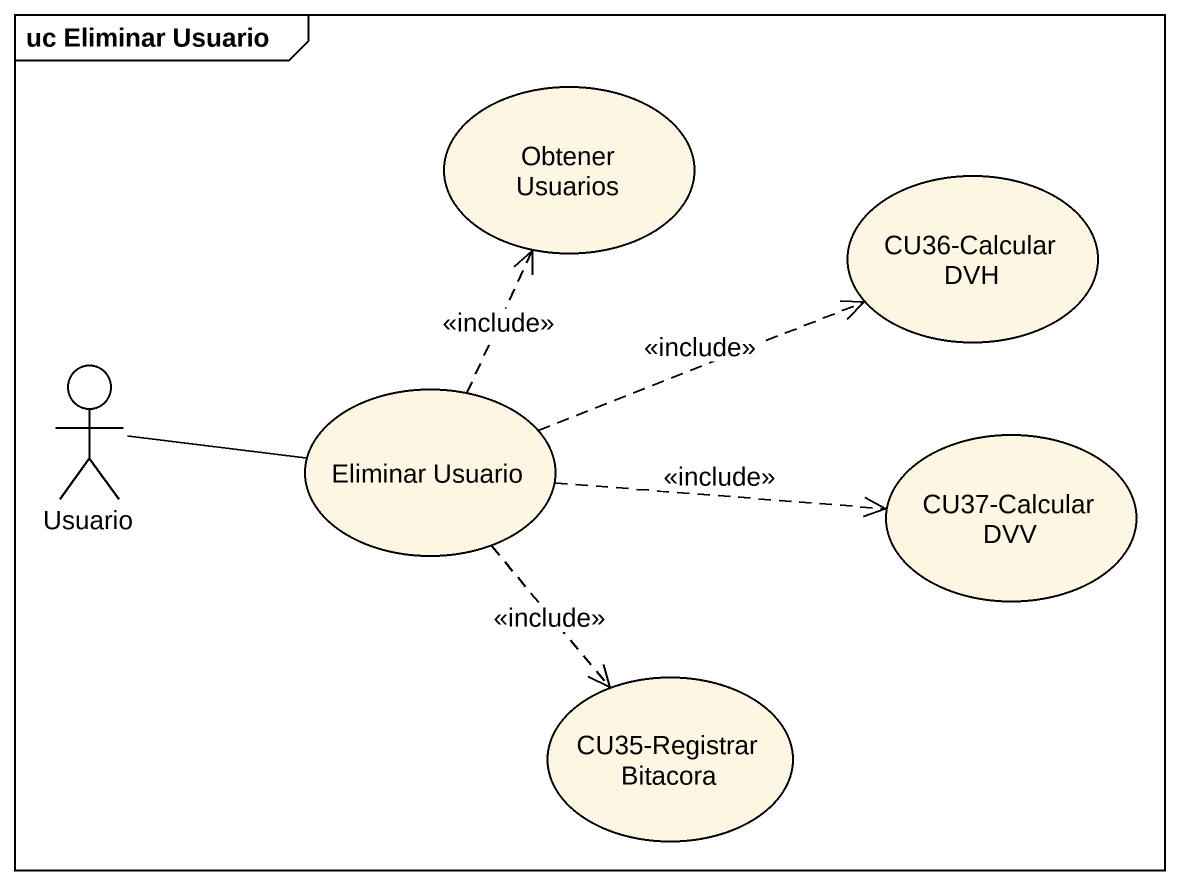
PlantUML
@startuml
mainframe uc Eliminar Usuario
usecase "Obtener Usuarios" as Obtener_Usuarios
usecase "CU36-Calcular DVH" as CU36_Calcular_DVH
actor Usuario
usecase "Eliminar Usuario" as Eliminar_Usuario
usecase "CU37-Calcular DVV" as CU37_Calcular_DVV
usecase "CU35-Registrar Bitacora" as CU35_Registrar_Bitacora
Usuario -right- Eliminar_Usuario
Eliminar_Usuario .up.> Obtener_Usuarios : <<include>>
Eliminar_Usuario .right.> CU36_Calcular_DVH : <<include>>
Eliminar_Usuario .right.> CU37_Calcular_DVV : <<include>>
Eliminar_Usuario ..> CU35_Registrar_Bitacora : <<include>>
@enduml
